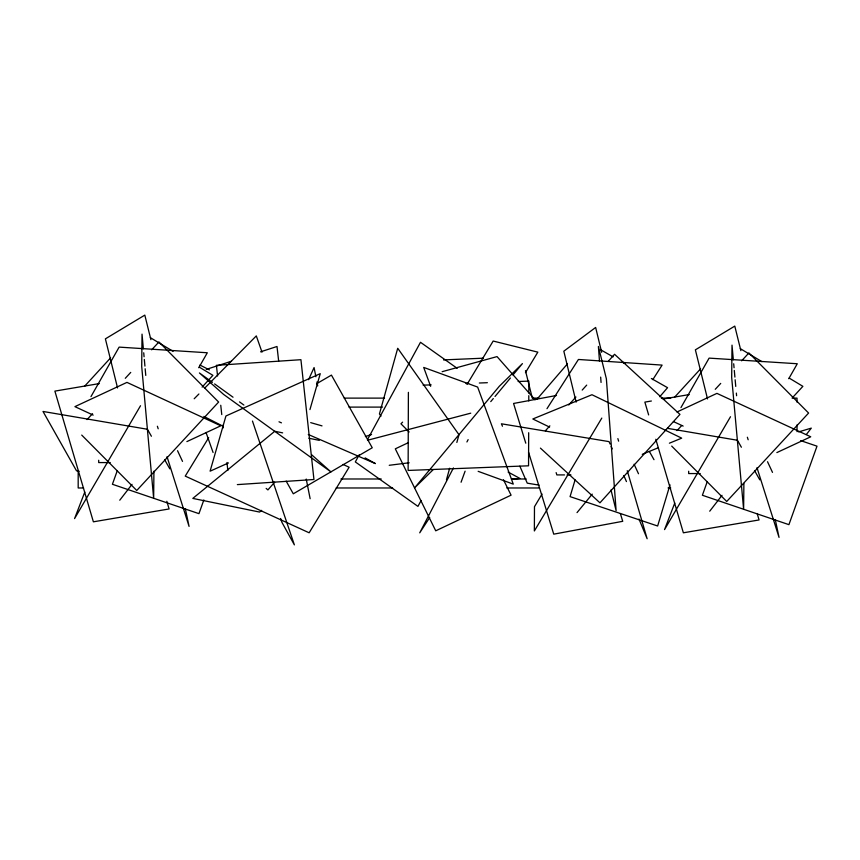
<?xml version="1.0" encoding="UTF-8"?>
<svg xmlns="http://www.w3.org/2000/svg" width="860" height="860" viewBox="0 0 860 860"><rect width="100%" height="100%" fill="white"/><g stroke="black" fill="none" stroke-linecap="round" stroke-linejoin="round"><path stroke-width="1.29" d="M408.392 392.353L408.124 470.441L528.556 465.808L528.674 432.72M528.782 400.954L528.792 395.664M528.803 393.009L528.846 381.098L518.139 381.517M153.929 471.162L153.65 498.305L141.706 366.457L142.029 334.131L143.362 348.784M743.889 483.449L743.62 509.303L731.677 377.443L732.01 345.129L733.333 359.781M446.447 479.794L449.673 468.206M456.843 442.459L458.993 434.73L397.718 348.268L379.443 413.94L381.002 416.122M309.944 409.596L320.264 373.659L225.933 415.982L210.087 471.183L228.47 462.938M575.093 479.891L570.072 496.618L657.642 526.008L670.005 484.836M117.315 470.57L112.413 484.277L198.95 513.656L203.852 499.961M707.286 481.557L702.383 495.263L788.921 524.654L817 446.168L800.692 440.632M461.067 482.234L465.099 471.173M308.589 379.658L314.072 367.564L315.889 376.744M453.435 467.926L419.723 532.835L429.699 517.526M466.915 441.965L468.141 439.611M359.147 454.897L355.32 461.927L417.938 506.379L421.131 500.509M367.457 439.643L420.497 342.291L457.208 368.338M90.966 396.621L119.131 347.117L207.314 352.761L198.8 367.725M680.948 407.608L709.102 358.115L797.284 363.748L788.77 378.712M84.796 492.049L74.573 518.601L140.524 405.726M674.767 503.046L664.543 529.599L730.505 416.724M542.047 494.027L534.479 506.701L534.361 530.953L601.807 418.078M467.066 384.366L493.178 341.044L537.833 352.138L525.46 372.66M208.679 437.675L185.244 476.107L309.148 532.791L349.117 467.227L343.043 464.443M546.981 408.693L578.425 359.469L662.103 365.102L652.815 379.647M119.755 500.208L132.031 484.363M709.726 511.195L722.013 495.349M806.379 434.461L811.292 428.129L798.574 431.913M577.028 512.614L592.239 494.145M490.737 401.62L493.307 398.546M495.016 396.481L510.431 378.002M513.001 374.917L522.418 363.619L499.337 386.237L414.552 487.921L433.021 469.829M536.995 399.19L567.396 363.93M659.749 396.75L667.564 387.688L651.353 378.507M274.662 482.159L267.911 489.921L266.159 488.394M545.358 430.817L549.852 425.84M568.729 404.974L575.92 397.03M582.209 390.075L586.703 385.108M608.267 361.254L614.567 354.298L679.948 414.402L599.947 502.831L540.424 448.114M84.538 386.312L110.607 357.867M202.121 387.108L212.904 375.336L199.251 367.113M674.509 397.298L700.577 368.854M792.092 398.105L802.875 386.333L789.222 378.11M87.064 419.583L92.525 413.681M125.27 378.314L130.731 372.412M151.661 349.816L158.939 341.958L218.633 402.05L136.751 490.49L81.721 435.085M677.035 430.57L681.582 425.657M715.251 389.3L720.712 383.41M741.632 360.813L748.909 352.944L808.604 413.047L726.721 501.477L671.692 446.082M194.188 398.76L198.897 393.998M204.54 388.279L256.301 335.905L262.01 352.148M402.598 422.152L400.954 423.797L409.134 431.978M261.655 510.367L259.58 512.065L192.801 498.413L274.781 431.269L282.639 432.87M316.555 383.764L331.433 375.1L372.251 447.77L293.292 493.801L286.165 481.116M408.468 442.61L395.31 448.834L435.73 530.813L511.077 495.166L503.455 479.719M186.889 441.599L220.783 425.808L126.957 382.388L74.906 406.64L93.181 415.1M676.981 411.994L716.928 393.375L810.754 436.794L776.859 452.586M365.36 436.568L371.574 434.472M642.269 454.316L658.287 447.748M669.381 443.201L681.7 438.148L591.959 394.729L532.813 418.981L549.562 427.087M206.239 369.402L231.512 361.221M260.58 351.815L277.006 346.494L278.661 361.039M442.137 371.692L497.048 356.599L535.071 399.825M367.5 440.266L470.732 413.176M556.506 395.471L513.56 403.469L525.772 443.19M99.266 383.592L54.879 391.117L93.385 521.816L169.097 508.959L166.829 501.272M651.385 401.007L644.86 402.114L648.633 414.928M663.135 399.008L689.236 394.579M389.236 465.292L409.134 462.777M511.84 479.375L519.795 478.375L508.12 472.054M237.349 484.61L313.943 479.514L300.925 359.695L216.408 365.328L217.569 375.971M443.545 359.91L483.417 358.179M423.131 385.173L431.161 384.861M465.948 383.517L468.625 383.42M479.332 383.012L487.362 382.7M344.226 398.115L384.527 398.115M532.329 398.115L539.048 398.115M661.318 398.115L670.725 398.115M792.995 398.115L797.026 398.115L797.026 402.136M348.988 407.102L382.56 407.102M110.263 462.572L98.696 462.572L98.696 460.25M700.244 473.559L688.666 473.559L688.666 471.248M564.536 474.913L556.85 474.913L556.13 472.602M567.095 474.913L570.933 474.913M340.936 478.988L381.216 478.988M511.453 478.988L526.223 478.988M83.56 487.975L78.185 487.975L78.185 470.538M336.163 487.975L392.59 487.975M506.798 487.975L539.048 487.975M668.037 487.975L670.725 487.975M539.059 485.115L527.244 483.159L519.859 466.195M667.36 428.312L737.439 440.266L741.384 447.243M79.152 471.258L76.508 470.807L43 411.456L147.458 429.269L151.403 436.256M308.826 438.224L319.296 440.363M310.696 422.636L322.016 425.883M478.149 471.323L513.28 484.126L477.644 387.075L423.69 367.413L430.634 386.323M279.005 421.798L281.446 422.851M308.288 434.493L375.39 463.594L365.113 457.885M673.412 421.572L683.152 426.087M199.918 365.038L209.399 369.886M203.82 416.423L222.794 426.119M600.409 349.644L613.137 356.857M622.404 362.103L624.726 363.414M740.299 348.633L761.917 361.662M150.328 337.647L173.086 351.353M212.431 382.345L199.412 372.95L223.589 394.407L330.939 471.893L311.599 454.725M214.591 383.904L233.028 397.212M239.531 401.91L243.875 405.038M754.521 470.527L759.778 479.837M649.408 451.543L653.998 459.691M164.55 459.53L169.807 468.84M767.518 461.712L772.495 472.387M177.547 450.715L182.513 461.39M634.1 464.25L638.496 473.742M610.105 444.039L609.041 441.621L501.401 423.797L502.466 426.227M611.159 446.469L612.212 448.888M623.812 475.537L626.446 481.589M639.001 519.074L647.139 538.758L627.252 470.7M206.045 432.483L213.076 452.478M252.464 421.056L294.378 544.885L281.897 522.278L280.618 518.483M747.361 437.235L748.157 439.772M756.983 467.668L779.042 537.403L775.268 519.515M157.38 426.248L158.186 428.785M167.012 456.671L189.071 526.406L185.287 508.529M620.361 513.624L622.726 521.31L553.743 534.157L528.534 452.156M757.176 513.549L759.068 519.956L683.367 532.802L655.804 439.267M617.867 438.589L618.62 441.159M740.868 350.654L734.784 326.101L695.375 349.837L707.533 398.943M611.009 489.974L616.115 510.657L606.375 378.798L598.399 346.483L599.484 361.135M525.481 370.671L532.2 397.75M150.898 339.668L144.813 315.115L105.393 338.851L117.562 387.957M601.645 352.267L595.647 327.456L563.827 351.192L576.146 402.114M316.931 381.98L317.706 385.914M306.235 479.052L310.137 498.714M220.751 405.264L221.762 414.584M222.923 425.227L223.213 427.893M226.965 462.508L227.835 470.495M733.698 363.769L734.064 367.768M734.3 370.434L734.902 377.088M735.149 379.754L735.751 386.409M736.353 393.074L736.59 395.74M143.727 352.783L144.082 356.771M144.329 359.437L144.931 366.102M145.168 368.768L145.77 375.422M600.667 377.11L601.054 382.442M797.026 424.937L797.026 431.645"/></g></svg>
